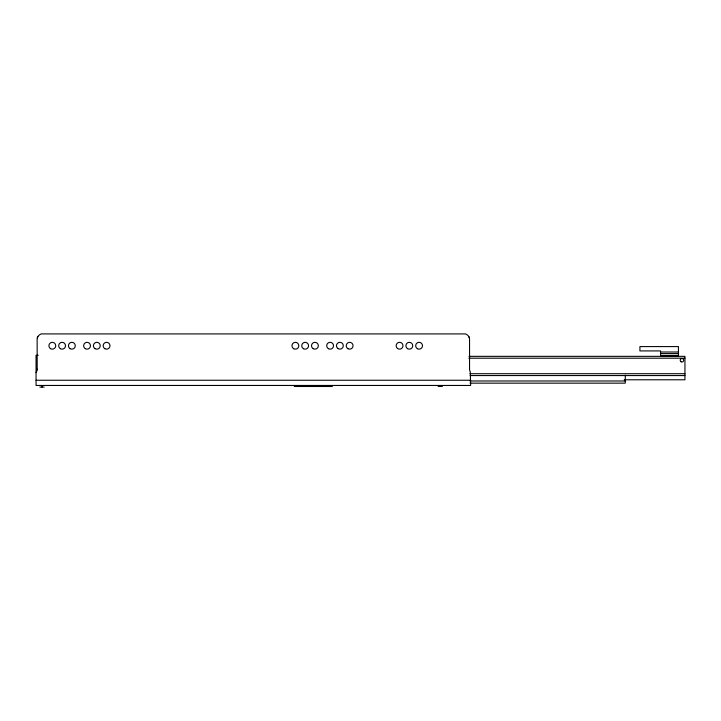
<?xml version="1.0" encoding="UTF-8"?>
<svg xmlns="http://www.w3.org/2000/svg" width="721" height="721" viewBox="0 0 721 721"><rect width="100%" height="100%" fill="white"/><g stroke="black" fill="none" stroke-linecap="round" stroke-linejoin="round"><path stroke-width="1.08" d="M36.05 372.514L36.41 371.892A5.426 5.426 0 0 0 37.132 369.179M660.535 352.01L678.443 352.01M660.535 353.596L678.443 353.596M38.222 355.291L36.05 355.291L36.05 385.456L470.642 385.456L470.281 371.892A5.426 5.426 0 0 1 469.551 369.179L469.551 339.339A5.426 5.426 0 0 0 466.838 334.643L465.586 333.913L41.106 333.913L39.844 334.643A5.426 5.426 0 0 0 37.132 339.339L37.186 369.756M660.535 355.462L678.443 355.462M660.535 355.804L678.443 355.804M469.02 356.345L684.95 356.345L684.95 379.787L624.215 379.787M468.785 358.193L684.95 358.193M469.903 373.712L684.95 373.712M470.101 375.56L684.95 375.56M36.05 380.246L470.642 380.246M470.002 380.985L625.269 380.985M470.002 383.157L625.269 383.157L625.269 375.109M438.089 386.438L442.424 386.438M39.844 387.087L44.188 387.087M678.443 356.345L678.443 346.585L639.915 346.585L639.915 350.92L660.535 350.92L660.535 356.345M440.252 385.456L440.252 386.438M332.291 385.456L332.291 386.492L294.312 386.492L294.312 385.456M326.865 385.456L326.865 386.492M299.738 385.456L299.738 386.492M42.016 385.456L42.016 387.087M468.794 336.572A6.723 5.876 0 0 1 469.371 337.942M37.321 337.942A6.723 5.876 0 0 1 37.889 336.572M397.415 348.396A3.416 3.416 0 0 0 402.94 346.278A3.416 3.416 0 0 0 398.343 342.547A3.416 3.416 0 0 0 397.415 348.396M313.22 348.703A3.416 3.416 0 0 0 318.34 345.747A3.416 3.416 0 0 0 313.22 342.781A3.416 3.416 0 0 0 313.22 348.703M104.869 348.703A3.416 3.416 0 0 0 109.998 345.747A3.416 3.416 0 0 0 104.869 342.781A3.416 3.416 0 0 0 104.869 348.703M95.109 348.703A3.416 3.416 0 0 0 100.237 345.747A3.416 3.416 0 0 0 95.109 342.781A3.416 3.416 0 0 0 95.109 348.703M85.339 348.703A3.416 3.416 0 0 0 90.467 345.747A3.416 3.416 0 0 0 85.339 342.781A3.416 3.416 0 0 0 85.339 348.703M70.153 348.703A3.416 3.416 0 0 0 75.281 345.747A3.416 3.416 0 0 0 70.153 342.781A3.416 3.416 0 0 0 70.153 348.703M60.384 348.703A3.416 3.416 0 0 0 65.512 345.747A3.416 3.416 0 0 0 60.384 342.781A3.416 3.416 0 0 0 60.384 348.703M50.614 348.703A3.416 3.416 0 0 0 55.742 345.747A3.416 3.416 0 0 0 50.614 342.781A3.416 3.416 0 0 0 50.614 348.703M293.681 348.703A3.416 3.416 0 0 0 298.809 345.747A3.416 3.416 0 0 0 293.681 342.781A3.416 3.416 0 0 0 293.681 348.703M303.451 348.703A3.416 3.416 0 0 0 308.579 345.747A3.416 3.416 0 0 0 303.451 342.781A3.416 3.416 0 0 0 303.451 348.703M407.617 348.703A3.416 3.416 0 0 0 412.745 345.747A3.416 3.416 0 0 0 407.617 342.781A3.416 3.416 0 0 0 407.617 348.703M417.387 348.703A3.416 3.416 0 0 0 422.515 345.747A3.416 3.416 0 0 0 417.387 342.781A3.416 3.416 0 0 0 417.387 348.703M328.406 348.703A3.416 3.416 0 0 0 333.535 345.747A3.416 3.416 0 0 0 328.406 342.781A3.416 3.416 0 0 0 328.406 348.703M337.734 348.396A3.416 3.416 0 0 0 343.259 346.278A3.416 3.416 0 0 0 338.654 342.547A3.416 3.416 0 0 0 337.734 348.396M347.937 348.703A3.416 3.416 0 0 0 353.065 345.747A3.416 3.416 0 0 0 347.937 342.781A3.416 3.416 0 0 0 347.937 348.703M681.102 361.762A1.739 1.739 0 0 0 683.706 360.257A1.739 1.739 0 0 0 681.102 358.752A1.739 1.739 0 0 0 681.102 361.762"/></g></svg>
